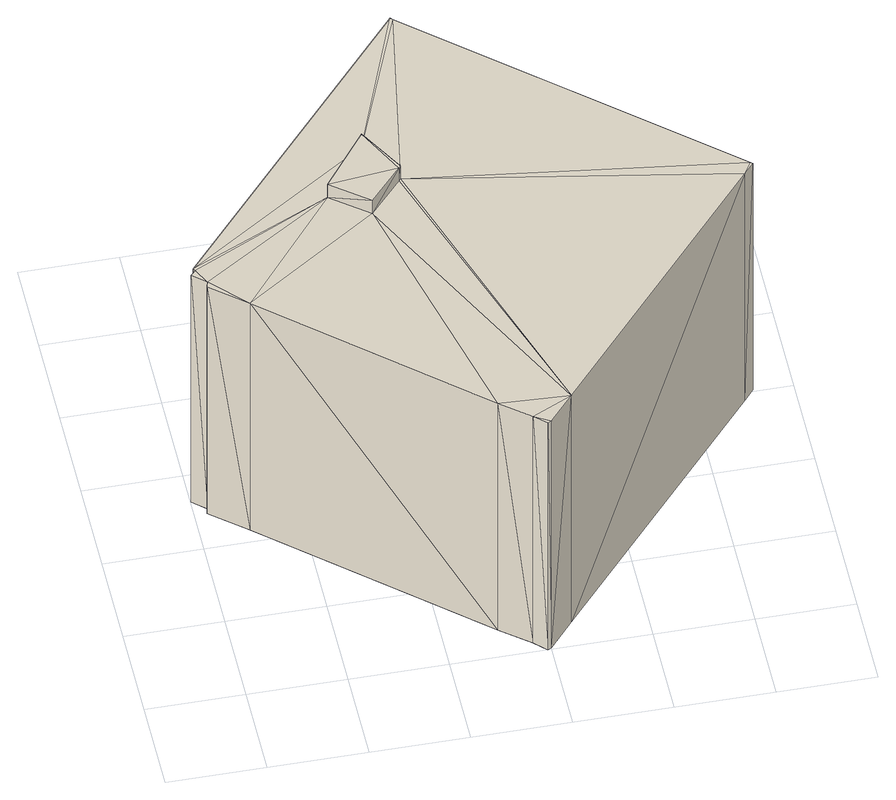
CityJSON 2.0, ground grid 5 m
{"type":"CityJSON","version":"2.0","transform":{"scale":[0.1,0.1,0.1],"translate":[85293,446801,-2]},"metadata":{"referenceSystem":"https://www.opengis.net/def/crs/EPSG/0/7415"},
"CityObjects":{
"building1":{"type":"Building","geometry":[{"type":"Solid","lod":"2.1","boundaries":[[[[0,1,2]],[[2,3,4]],[[0,2,5]],[[6,0,5]],[[7,8,9]],[[5,10,9]],[[11,5,2]],[[5,11,10]],[[11,12,10]],[[10,12,13]],[[14,8,15]],[[8,7,15]],[[10,7,9]],[[2,4,11]],[[11,4,16]],[[17,16,4]],[[6,5,18]],[[19,18,5]],[[14,15,20]],[[21,20,15]],[[10,13,22]],[[22,23,10]],[[13,12,22]],[[24,22,12]],[[25,26,27]],[[27,28,25]],[[8,14,29]],[[20,29,14]],[[3,30,17]],[[17,4,3]],[[12,11,16]],[[16,24,12]],[[31,7,23]],[[10,23,7]],[[27,26,32]],[[33,32,26]],[[33,34,35]],[[35,32,33]],[[35,34,36]],[[36,37,35]],[[0,6,38]],[[18,38,6]],[[1,0,39]],[[38,39,0]],[[2,1,40]],[[39,40,1]],[[5,9,19]],[[41,19,9]],[[9,8,41]],[[29,41,8]],[[15,7,31]],[[31,21,15]],[[3,2,30]],[[40,30,2]],[[25,28,37]],[[37,36,25]],[[31,41,29]],[[21,31,29]],[[20,21,29]],[[26,19,41]],[[38,18,19]],[[25,40,38]],[[30,40,25]],[[40,39,38]],[[25,38,19]],[[31,33,26]],[[34,33,31]],[[26,25,19]],[[23,22,24]],[[34,31,23]],[[34,23,24]],[[36,16,17]],[[16,36,34]],[[17,30,36]],[[34,24,16]],[[36,30,25]],[[41,31,26]],[[28,27,32]],[[32,35,37]],[[32,37,28]]]]}]}
},
"vertices":[
[7,126,10],[0,132,10],[3,135,10],[2,136,10],[129,282,10],[24,108,10],[6,123,10],[163,16,10],[142,6,10],[127,18,10],[275,145,10],[130,281,10],[279,152,10],[280,151,10],[148,0,10],[150,1,10],[130,281,166],[129,282,166],[6,123,166],[24,108,166],[148,0,166],[150,1,166],[280,151,166],[275,145,166],[279,152,166],[75,170,166],[94,155,166],[94,155,175],[75,170,175],[142,6,166],[2,136,166],[163,16,166],[111,174,175],[111,174,166],[112,175,166],[112,175,175],[98,200,166],[98,200,175],[7,126,166],[0,132,166],[3,135,166],[127,18,166]
]}
